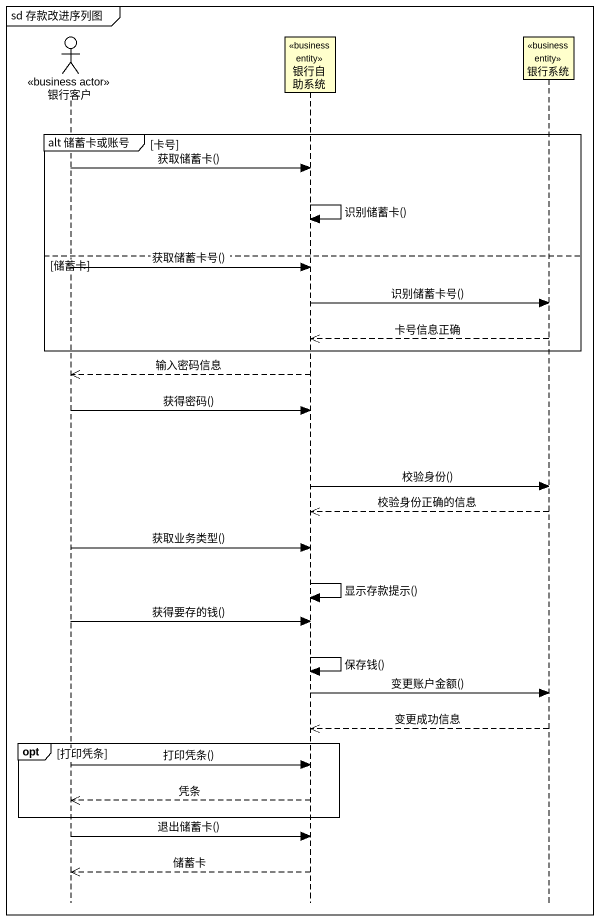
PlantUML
@startuml
mainframe sd 存款改进序列图
hide footbox
actor 银行客户 <<business actor>>
participant 银行自助系统 <<business entity>>
participant 银行系统 <<business entity>>

group alt 储蓄卡或账号 [卡号]
  银行客户 -> 银行自助系统 : 获取储蓄卡()
  银行自助系统 -> 银行自助系统 : 识别储蓄卡()
else 储蓄卡
  银行客户 -> 银行自助系统 : 获取储蓄卡号()
  银行自助系统 -> 银行系统 : 识别储蓄卡号()
  银行系统 -->> 银行自助系统 : 卡号信息正确
end
银行自助系统 -->> 银行客户 : 输入密码信息
银行客户 -> 银行自助系统 : 获得密码()
银行自助系统 -> 银行系统 : 校验身份()
银行系统 -->> 银行自助系统 : 校验身份正确的信息
银行客户 -> 银行自助系统 : 获取业务类型()
银行自助系统 -> 银行自助系统 : 显示存款提示()
银行客户 -> 银行自助系统 : 获得要存的钱()
银行自助系统 -> 银行自助系统 : 保存钱()
银行自助系统 -> 银行系统 : 变更账户金额()
银行系统 -->> 银行自助系统 : 变更成功信息
opt 打印凭条
  银行客户 -> 银行自助系统 : 打印凭条()
  银行自助系统 -->> 银行客户 : 凭条
end
银行客户 -> 银行自助系统 : 退出储蓄卡()
银行自助系统 -->> 银行客户 : 储蓄卡
@enduml
